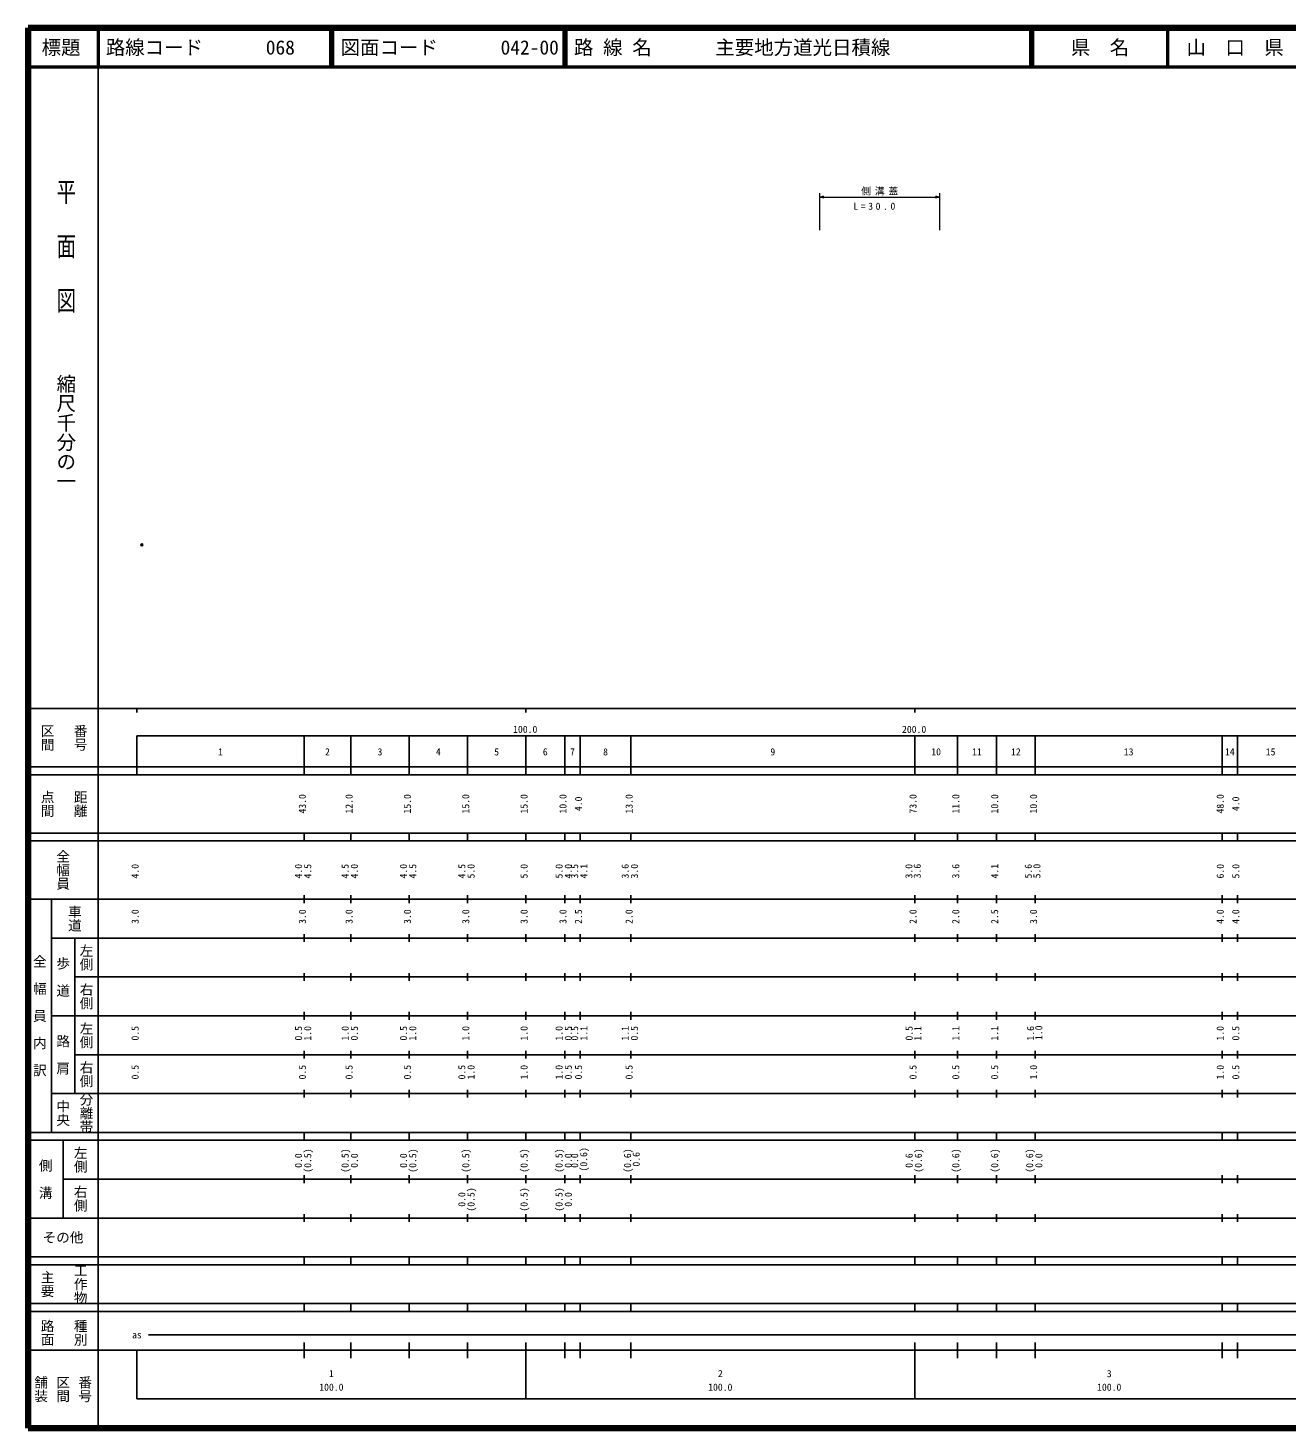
# Model space of a CAD drawing. Units: millimetres on the paper. Extents: x 40 to 680, y 20 to 380.
# Drawn here: x 40 to 363.7, y 20 to 380 of the extents above; entities that cross this region are included whole.
import ezdxf
from ezdxf.enums import TextEntityAlignment as Align

# ---------------------------------------------------------------- set-up
doc = ezdxf.new("R2010")
doc.units = ezdxf.units.MM
doc.header["$PDMODE"] = 32
doc.header["$PDSIZE"] = 0.5
for name, color, linetype in [('M-OTRS', 6, 'Continuous'), ('M-TTL-TXT', 7, 'Continuous'), ('レイヤ20', 7, 'Continuous')]:
    doc.layers.add(name, color=color, linetype=linetype)
for name, color, linetype, lineweight in [('M-STR-HTXT', 7, 'Continuous', 13), ('M-TTL', 2, 'Continuous', 140), ('M-TTL-BAND', 7, 'Continuous', 25), ('M-TTL-LINE', 7, 'Continuous', 50)]:
    doc.layers.add(name, color=color, linetype=linetype, lineweight=lineweight)
doc.styles.add('@ＭＳ ゴシック', font='')
doc.styles.add('ＭＳ ゴシック', font='')
doc.styles.get('@ＭＳ ゴシック').set_extended_font_data('@MS Gothic')
doc.styles.get('ＭＳ ゴシック').set_extended_font_data('MS Gothic')

msp = doc.modelspace()

# ---------------------------------------------------------------- linework, layer by layer
at = {"layer": 'M-OTRS'}
msp.add_point((69.297, 247.081), dxfattribs=at)
at = {"layer": 'M-STR-HTXT'}
for p, q in [((243.613, 328.052), (243.613, 337.537)), ((243.613, 336.537), (274.356, 336.537)), ((274.356, 337.537), (274.356, 328.052))]:
    msp.add_line(p, q, dxfattribs=at)
for points in [[(244.613, 336.249), (243.613, 336.537), (244.613, 336.822)], [(273.356, 336.824), (274.356, 336.537), (273.356, 336.252)]]:
    msp.add_lwpolyline(points, dxfattribs=at)
at = {"layer": 'M-TTL'}
for p, q in [((40, 380), (40, 20)), ((680, 380), (40, 380)), ((40, 20), (680, 20))]:
    msp.add_line(p, q, dxfattribs=at)
at = {"layer": 'M-TTL-BAND'}
for p, q in [((58, 370), (58, 20)), ((40, 205), (579, 205)), ((68, 205), (68, 204)), ((168, 205), (168, 204)), ((268, 205), (268, 204)), ((68, 198), (579, 198)), ((68, 198), (68, 188)), ((111, 188), (111, 198)), ((123, 188), (123, 198)), ((138, 188), (138, 198)), ((153, 188), (153, 198)), ((168, 188), (168, 198)), ((178, 188), (178, 198)), ((182, 188), (182, 198)), ((195, 188), (195, 198)), ((268, 188), (268, 198)), ((279, 188), (279, 198)), ((289, 188), (289, 198)), ((299, 188), (299, 198)), ((347, 188), (347, 198)), ((351, 188), (351, 198)), ((40, 190), (579, 190)), ((40, 188), (579, 188)), ((40, 173), (579, 173)), ((111, 171), (111, 173)), ((123, 171), (123, 173)), ((138, 171), (138, 173)), ((153, 171), (153, 173)), ((168, 171), (168, 173)), ((178, 171), (178, 173)), ((182, 171), (182, 173)), ((195, 171), (195, 173)), ((268, 171), (268, 173)), ((279, 171), (279, 173)), ((289, 171), (289, 173)), ((299, 171), (299, 173)), ((347, 171), (347, 173)), ((351, 171), (351, 173)), ((40, 171), (579, 171)), ((40, 156), (579, 156)), ((46, 96), (46, 156)), ((111, 155), (111, 157)), ((123, 155), (123, 157)), ((138, 155), (138, 157)), ((153, 155), (153, 157)), ((168, 155), (168, 157)), ((178, 155), (178, 157)), ((182, 155), (182, 157)), ((195, 155), (195, 157)), ((268, 155), (268, 157)), ((279, 155), (279, 157)), ((289, 155), (289, 157)), ((299, 155), (299, 157)), ((347, 155), (347, 157)), ((351, 155), (351, 157)), ((46, 146), (579, 146)), ((52, 146), (52, 106)), ((111, 145), (111, 147)), ((123, 145), (123, 147)), ((138, 145), (138, 147)), ((153, 145), (153, 147)), ((168, 145), (168, 147)), ((178, 145), (178, 147)), ((182, 145), (182, 147)), ((195, 145), (195, 147)), ((268, 145), (268, 147)), ((279, 145), (279, 147)), ((289, 145), (289, 147)), ((299, 145), (299, 147)), ((347, 145), (347, 147)), ((351, 145), (351, 147)), ((111, 135), (111, 137)), ((123, 135), (123, 137)), ((138, 135), (138, 137)), ((153, 135), (153, 137)), ((168, 135), (168, 137)), ((178, 135), (178, 137)), ((182, 135), (182, 137)), ((195, 135), (195, 137)), ((268, 135), (268, 137)), ((279, 135), (279, 137)), ((289, 135), (289, 137)), ((299, 135), (299, 137)), ((347, 135), (347, 137)), ((351, 135), (351, 137)), ((52, 136), (579, 136)), ((46, 126), (579, 126)), ((111, 125), (111, 127)), ((123, 125), (123, 127)), ((138, 125), (138, 127)), ((153, 125), (153, 127)), ((168, 125), (168, 127)), ((178, 125), (178, 127)), ((182, 125), (182, 127)), ((195, 125), (195, 127)), ((268, 125), (268, 127)), ((279, 125), (279, 127)), ((289, 125), (289, 127)), ((299, 125), (299, 127)), ((347, 125), (347, 127)), ((351, 125), (351, 127)), ((52, 116), (579, 116)), ((111, 115), (111, 117)), ((123, 115), (123, 117)), ((138, 115), (138, 117)), ((153, 115), (153, 117)), ((168, 115), (168, 117)), ((178, 115), (178, 117)), ((182, 115), (182, 117)), ((195, 115), (195, 117)), ((268, 115), (268, 117)), ((279, 115), (279, 117)), ((289, 115), (289, 117)), ((299, 115), (299, 117)), ((347, 115), (347, 117)), ((351, 115), (351, 117)), ((46, 106), (579, 106)), ((111, 105), (111, 107)), ((123, 105), (123, 107)), ((138, 105), (138, 107)), ((153, 105), (153, 107)), ((168, 105), (168, 107)), ((178, 105), (178, 107)), ((182, 105), (182, 107)), ((195, 105), (195, 107)), ((268, 105), (268, 107)), ((279, 105), (279, 107)), ((289, 105), (289, 107)), ((299, 105), (299, 107)), ((347, 105), (347, 107)), ((351, 105), (351, 107)), ((40, 96), (579, 96)), ((40, 94), (579, 94)), ((49, 94), (49, 74)), ((111, 94), (111, 96)), ((123, 94), (123, 96)), ((138, 94), (138, 96)), ((153, 94), (153, 96)), ((168, 94), (168, 96)), ((178, 94), (178, 96)), ((182, 94), (182, 96)), ((195, 94), (195, 96)), ((268, 94), (268, 96)), ((279, 94), (279, 96)), ((289, 94), (289, 96)), ((299, 94), (299, 96)), ((347, 94), (347, 96)), ((351, 94), (351, 96)), ((49, 84), (579, 84)), ((111, 83), (111, 85)), ((123, 83), (123, 85)), ((138, 83), (138, 85)), ((153, 83), (153, 85)), ((168, 83), (168, 85)), ((178, 83), (178, 85)), ((182, 83), (182, 85)), ((195, 83), (195, 85)), ((268, 83), (268, 85)), ((279, 83), (279, 85)), ((289, 83), (289, 85)), ((299, 83), (299, 85)), ((347, 83), (347, 85)), ((351, 83), (351, 85)), ((40, 74), (579, 74)), ((111, 73), (111, 75)), ((123, 73), (123, 75)), ((138, 73), (138, 75)), ((153, 73), (153, 75)), ((168, 73), (168, 75)), ((178, 73), (178, 75)), ((182, 73), (182, 75)), ((195, 73), (195, 75)), ((268, 73), (268, 75)), ((279, 73), (279, 75)), ((289, 73), (289, 75)), ((299, 73), (299, 75)), ((347, 73), (347, 75)), ((351, 73), (351, 75)), ((40, 64), (579, 64)), ((40, 62), (579, 62)), ((111, 62), (111, 64)), ((123, 62), (123, 64)), ((138, 62), (138, 64)), ((153, 62), (153, 64)), ((168, 62), (168, 64)), ((178, 62), (178, 64)), ((182, 62), (182, 64)), ((195, 62), (195, 64)), ((268, 62), (268, 64)), ((279, 62), (279, 64)), ((289, 62), (289, 64)), ((299, 62), (299, 64)), ((347, 62), (347, 64)), ((351, 62), (351, 64)), ((40, 52), (579, 52)), ((111, 50), (111, 52)), ((123, 50), (123, 52)), ((138, 50), (138, 52)), ((153, 50), (153, 52)), ((168, 50), (168, 52)), ((178, 50), (178, 52)), ((182, 50), (182, 52)), ((195, 50), (195, 52)), ((268, 50), (268, 52)), ((279, 50), (279, 52)), ((289, 50), (289, 52)), ((299, 50), (299, 52)), ((347, 50), (347, 52)), ((351, 50), (351, 52)), ((40, 50), (579, 50)), ((71, 44), (544.5, 44)), ((40, 40), (579, 40)), ((68, 40), (68, 27.5)), ((111, 38), (111, 42)), ((123, 38), (123, 42)), ((138, 38), (138, 42)), ((153, 38), (153, 42)), ((168, 27.5), (168, 42)), ((178, 38), (178, 42)), ((182, 38), (182, 42)), ((195, 38), (195, 42)), ((268, 27.5), (268, 42)), ((279, 38), (279, 42)), ((289, 38), (289, 42)), ((299, 38), (299, 42)), ((347, 38), (347, 42)), ((351, 38), (351, 42)), ((68, 27.5), (579, 27.5))]:
    msp.add_line(p, q, dxfattribs=at)
at = {"layer": 'M-TTL-LINE'}
for p, q in [((58, 380), (58, 370)), ((117.75, 380), (117.75, 370)), ((118.25, 380), (118.25, 370)), ((177.75, 380), (177.75, 370)), ((178.25, 380), (178.25, 370)), ((297.75, 380), (297.75, 370)), ((298.25, 380), (298.25, 370)), ((333, 380), (333, 370)), ((40, 370), (680, 370))]:
    msp.add_line(p, q, dxfattribs=at)

# ---------------------------------------------------------------- texts
at = {"layer": 'M-STR-HTXT', "char_height": 1.833, "attachment_point": 7, "style": 'ＭＳ ゴシック'}
for s, insert in [('\\T1.4;側溝蓋', (254.235, 336.937)), ('\\T1.53;L=30.0', (252.214, 333.231))]:
    msp.add_mtext(s, dxfattribs=dict(at, insert=insert))
at = {"layer": 'M-TTL-BAND', "style": '@ＭＳ ゴシック', "width": 1.4}
msp.add_text('平  面  図', height=3.666, rotation=270, dxfattribs=at).set_placement((49.777, 306.475), align=Align.MIDDLE_RIGHT)
at = {"layer": 'M-TTL-BAND', "style": '@ＭＳ ゴシック'}
msp.add_text('縮尺千分の一', height=3.666, rotation=270, dxfattribs=at).set_placement((49.777, 261.03), align=Align.MIDDLE_RIGHT)
for s, p in [('区間', (45, 197.5)), ('番号', (53.5, 197.5)), ('点間', (45, 180.5)), ('距離', (53.5, 180.5)), ('全幅員', (49, 163.5)), ('車道', (52, 151)), ('左側', (55, 141)), ('全\u3000幅\u3000員\u3000内\u3000訳', (43, 126)), ('歩\u3000道', (49, 136)), ('右側', (55, 131)), ('左側', (55, 121)), ('路\u3000肩', (49, 116)), ('右側', (55, 111)), ('分離帯', (55, 101)), ('中央', (49, 101)), ('左側', (53.5, 89)), ('側\u3000溝', (44.5, 84)), ('右側', (53.5, 79)), ('工作物', (53.5, 57)), ('主要', (45, 57)), ('路面', (45, 44.5)), ('種別', (53.5, 44.5)), ('舗装', (43.333, 30)), ('区間', (49, 30)), ('番号', (54.667, 30))]:
    msp.add_text(s, height=2.566, rotation=270, dxfattribs=at).set_placement(p, align=Align.MIDDLE_CENTER)
at = {"layer": 'M-TTL-BAND', "style": 'ＭＳ ゴシック'}
for s, p in [('100.0', (167.844, 198.195)), ('200.0', (267.844, 198.195)), ('1', (89.5, 192.405)), ('2', (117, 192.405)), ('3', (130.5, 192.405)), ('4', (145.5, 192.405)), ('5', (160.5, 192.405)), ('6', (173, 192.405)), ('7', (180, 192.405)), ('8', (188.5, 192.405)), ('9', (231.5, 192.405)), ('10', (273.5, 192.405)), ('11', (284, 192.405)), ('12', (294, 192.405)), ('13', (323, 192.405)), ('14', (349, 192.405)), ('15', (359.5, 192.405)), ('as', (68, 42.5)), ('1', (118, 32.523)), ('2', (218, 32.523)), ('3', (318, 32.523)), ('100.0', (118, 29.033)), ('100.0', (218, 29.033)), ('100.0', (318, 29.033))]:
    msp.add_text(s, height=1.833, dxfattribs=at).set_placement(p, align=Align.BOTTOM_CENTER)
for s, p in [('43.0', (112, 180.5)), ('12.0', (124, 180.5)), ('15.0', (139, 180.5)), ('15.0', (154, 180.5)), ('15.0', (169, 180.5)), ('10.0', (179, 180.5)), ('4.0', (183, 180.5)), ('13.0', (196, 180.5)), ('73.0', (269, 180.5)), ('11.0', (280, 180.5)), ('10.0', (290, 180.5)), ('10.0', (300, 180.5)), ('48.0', (348, 180.5)), ('4.0', (352, 180.5)), ('4.0', (69, 163.174)), ('4.0', (111, 163.174)), ('4.5', (113.37, 163.174)), ('4.5', (123, 163.174)), ('4.0', (125.37, 163.174)), ('4.0', (138, 163.174)), ('4.5', (140.37, 163.174)), ('4.5', (153, 163.174)), ('5.0', (155.37, 163.174)), ('5.0', (169, 163.174)), ('5.0', (178, 163.174)), ('4.0', (180.37, 163.174)), ('3.5', (182, 163.174)), ('4.1', (184.37, 163.174)), ('3.6', (195, 163.174)), ('3.0', (197.37, 163.174)), ('3.0', (267.952, 163.174)), ('3.6', (270.087, 163.211)), ('3.6', (280, 163.174)), ('4.1', (290, 163.174)), ('5.6', (298.639, 163.174)), ('5.0', (300.862, 163.211)), ('6.0', (348, 163.174)), ('5.0', (352, 163.174)), ('3.0', (69, 151.5)), ('3.0', (112, 151.5)), ('3.0', (124, 151.5)), ('3.0', (139, 151.5)), ('3.0', (154, 151.5)), ('3.0', (169, 151.5)), ('3.0', (179, 151.5)), ('2.5', (183, 151.5)), ('2.0', (196, 151.5)), ('2.0', (269, 151.5)), ('2.0', (280, 151.5)), ('2.5', (290, 151.5)), ('3.0', (300, 151.5)), ('4.0', (348, 151.5)), ('4.0', (352, 151.5)), ('0.5', (69, 121.5)), ('0.5', (111, 121.5)), ('1.0', (113.37, 121.5)), ('1.0', (123, 121.5)), ('0.5', (125.37, 121.5)), ('0.5', (138, 121.5)), ('1.0', (140.37, 121.5)), ('1.0', (154, 121.5)), ('1.0', (169, 121.5)), ('1.0', (178, 121.5)), ('0.5', (180.37, 121.5)), ('0.5', (182, 121.5)), ('1.1', (184.37, 121.5)), ('1.1', (195, 121.5)), ('0.5', (197.37, 121.5)), ('0.5', (268.006, 121.5)), ('1.1', (270.229, 121.455)), ('1.1', (280, 121.5)), ('1.1', (290, 121.5)), ('1.0', (301.34, 121.64)), ('1.0', (348, 121.5)), ('0.5', (352, 121.5)), ('0.5', (69, 111.5)), ('0.5', (112, 111.5)), ('0.5', (124, 111.5)), ('0.5', (139, 111.5)), ('0.5', (153, 111.5)), ('1.0', (155.37, 111.5)), ('1.0', (169, 111.5)), ('1.0', (178, 111.5)), ('0.5', (180.37, 111.5)), ('0.5', (183, 111.5)), ('0.5', (196, 111.5)), ('0.5', (269, 111.5)), ('0.5', (280, 111.5)), ('0.5', (290, 111.5)), ('1.0', (300, 111.5)), ('1.0', (348, 111.5)), ('0.5', (352, 111.5)), ('0.0', (111, 88.764)), ('(0.5)', (113.37, 88.764)), ('(0.5)', (123, 88.764)), ('0.0', (125.37, 88.764)), ('0.0', (138, 88.764)), ('(0.5)', (140.37, 88.764)), ('(0.5)', (154, 88.764)), ('(0.5)', (169, 88.764)), ('(0.5)', (178, 88.764)), ('0.0', (180.37, 88.764)), ('(0.6)', (184.336, 89.073)), ('(0.6)', (195.614, 88.764)), ('0.6', (197.837, 89.093)), ('0.0', (153, 78.764)), ('(0.5)', (155.37, 78.764)), ('(0.5)', (169, 78.764)), ('(0.5)', (178, 78.764)), ('0.0', (180.37, 78.764))]:
    msp.add_text(s, height=1.833, rotation=90, dxfattribs=at).set_placement(p, align=Align.BOTTOM_CENTER)
msp.add_text('その他', height=2.566, dxfattribs=at).set_placement((49, 69), align=Align.MIDDLE_CENTER)
at = {"layer": 'M-TTL-TXT', "style": 'ＭＳ ゴシック'}
for s, p in [('標題', (48.5, 375)), ('県\u3000名', (315.625, 375)), ('山\u3000口\u3000県', (350.375, 375))]:
    msp.add_text(s, height=3.666, dxfattribs=at).set_placement(p, align=Align.MIDDLE_CENTER)
for s, p in [('路線コード', (60, 375)), ('068', (101.142, 375)), ('068', (101.142, 375)), ('068', (101.142, 375)), ('図面コード', (120.38, 375)), ('042-00', (161.521, 375)), ('路 線 名', (180.38, 375)), ('主要地方道光日積線', (216.734, 375))]:
    msp.add_text(s, height=3.666, dxfattribs=at).set_placement(p, align=Align.MIDDLE_LEFT)
at = {"layer": 'レイヤ20', "style": 'ＭＳ ゴシック'}
for s, p in [('0.5', (69, 121.5)), ('0.5', (111, 121.5)), ('1.0', (113.37, 121.5)), ('1.0', (123, 121.5)), ('0.5', (125.37, 121.5)), ('0.5', (138, 121.5)), ('1.0', (140.37, 121.5)), ('1.0', (154, 121.5)), ('1.0', (169, 121.5)), ('1.0', (178, 121.5)), ('0.5', (180.37, 121.5)), ('0.5', (182, 121.5)), ('1.1', (184.37, 121.5)), ('1.1', (195, 121.5)), ('0.5', (197.37, 121.5)), ('1.6', (299.228, 121.5)), ('1.0', (348, 121.5)), ('0.5', (352, 121.5)), ('0.0', (111, 88.764)), ('(0.5)', (113.37, 88.764)), ('(0.5)', (123, 88.764)), ('0.0', (125.37, 88.764)), ('0.0', (138, 88.764)), ('(0.5)', (140.37, 88.764)), ('(0.5)', (154, 88.764)), ('(0.5)', (169, 88.764)), ('(0.5)', (178, 88.764)), ('0.0', (180.37, 88.764)), ('0.0', (182, 88.764)), ('0.6', (268, 88.764)), ('(0.6)', (270.37, 88.764)), ('(0.6)', (280, 88.764)), ('(0.6)', (290, 88.764)), ('(0.6)', (299, 88.764)), ('0.0', (301.37, 88.764))]:
    msp.add_text(s, height=1.833, rotation=90, dxfattribs=at).set_placement(p, align=Align.BOTTOM_CENTER)

doc.saveas('drawing.dxf')
